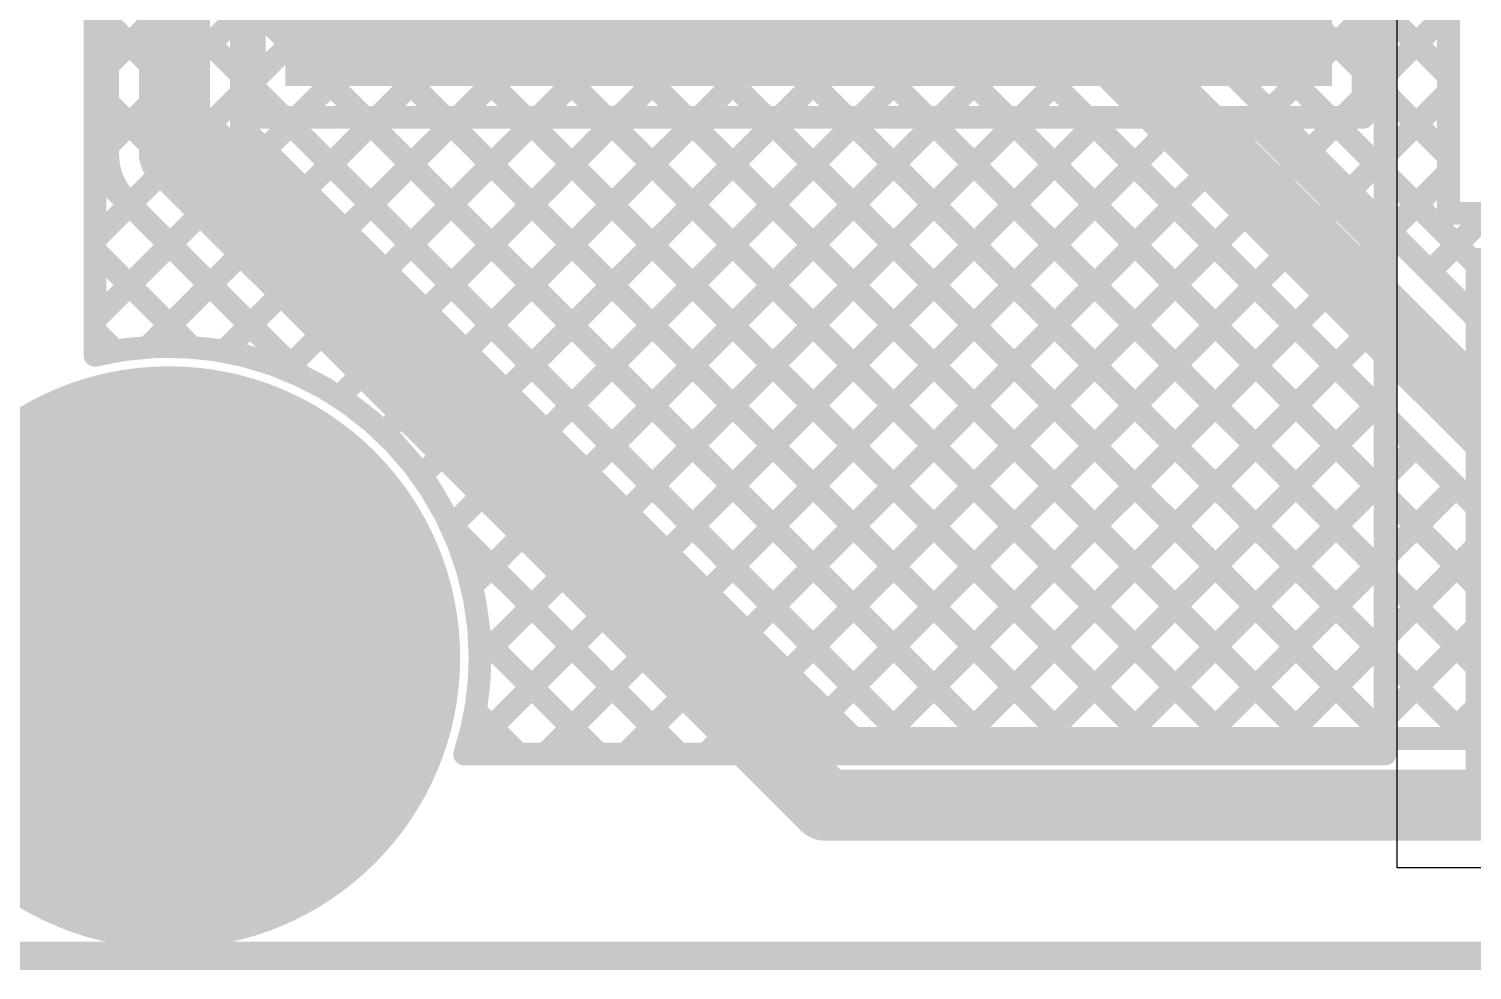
# Model space of a CAD drawing. Header units: millimetres. Extents: x -0.32 to 3.69, y -0.11 to 2.37.
# Drawn here: x -0.049 to 0.458, y -0.11 to 0.221 of the extents above; entities that cross this region are included whole.
import ezdxf

# ---------------------------------------------------------------- set-up
doc = ezdxf.new("R2010")
doc.units = ezdxf.units.MM
doc.header["$MEASUREMENT"] = 0
for name, color, linetype in [('BottomLayer', 5, 'Continuous'), ('BottomSolder', 6, 'Continuous'), ('Mechanical2', 216, 'Continuous'), ('MultiLayer', 9, 'Continuous'), ('PadHoleLayer', 156, 'Continuous'), ('TopLayer', 1, 'Continuous'), ('TopSolder', 216, 'Continuous')]:
    doc.layers.add(name, color=color, linetype=linetype)

msp = doc.modelspace()

# ---------------------------------------------------------------- hatches: boundary and pattern name
at = {"layer": 'BottomLayer'}
for points in [[(0.308, 0.201), (0.409, 0.201), (0.409, 0.636), (0.308, 0.636)], [(0.041, 0.201), (0.391, 0.201), (0.391, 0.338), (0.041, 0.338)], [(0.456, -0.062), (1.318, -0.062), (1.318, 0.144), (0.456, 0.144)]]:
    msp.add_hatch(color=5, dxfattribs=at).paths.add_polyline_path(points)
h = msp.add_hatch(color=5, dxfattribs=at)
edge = h.paths.add_edge_path()
edge.add_arc((0, 0), 0.09843, 0, 360)
at = {"layer": 'BottomSolder'}
h = msp.add_hatch(color=6, dxfattribs=at)
edge = h.paths.add_edge_path()
edge.add_arc((0, 0), 0.10243, 0, 360)
at = {"layer": 'MultiLayer'}
h = msp.add_hatch(color=9, dxfattribs=at)
edge = h.paths.add_edge_path()
edge.add_arc((0, 0), 0.09843, 0, 360)
at = {"layer": 'PadHoleLayer'}
h = msp.add_hatch(color=156, dxfattribs=at)
edge = h.paths.add_edge_path()
edge.add_arc((0, 0), 0.04921, 0, 360)
at = {"layer": 'TopLayer'}
h = msp.add_hatch(color=1, dxfattribs=at)
edge = h.paths.add_edge_path()
edge.add_arc((0, 0), 0.09843, 0, 360)
at = {"layer": 'TopSolder'}
h = msp.add_hatch(color=216, dxfattribs=at)
edge = h.paths.add_edge_path()
edge.add_arc((0, 0), 0.10243, 0, 360)

# ---------------------------------------------------------------- linework, layer by layer
at = {"layer": 'BottomLayer'}
for p, q in [((0.432, -0.074), (0.432, 0.544)), ((0.956, -0.074), (0.432, -0.074))]:
    msp.add_line(p, q, dxfattribs=at)
at = {"layer": 'BottomLayer', "const_width": 0.008}
for points in [[(-0.026, 0.10629), (-0.026, 1.06777)], [(0.42, 0.19), (0.42, 0.647)], [(0.42767, -0.034), (0.42767, 0.544)], [(0.03, 0.19), (0.03, 0.349)], [(-0.026, 0.20371), (0.03, 0.25971)], [(-0.026, 0.25634), (0.03, 0.20034)], [(-0.026, 0.17542), (0.03, 0.23142)], [(-0.026, 0.22805), (0.23605, -0.034)], [(0.42, 0.20632), (0.42767, 0.19865)], [(0.42, 0.19716), (0.42767, 0.20483)], [(-0.026, 0.14714), (0.03, 0.20314)], [(-0.026, 0.19977), (0.20777, -0.034)], [(-0.026, 0.11885), (0.04515, 0.19)], [(-0.00739, 0.10918), (0.07343, 0.19)], [(0.01941, 0.10769), (0.10172, 0.19)], [(0.03, 0.19), (0.297, 0.19)], [(0.04034, 0.19), (0.26434, -0.034)], [(0.04132, 0.10132), (0.13, 0.19)], [(0.05987, 0.09159), (0.15828, 0.19)], [(0.06862, 0.19), (0.29262, -0.034)], [(0.07564, 0.07907), (0.18657, 0.19)], [(0.07564, 0.07907), (0.18657, 0.19)], [(0.0888, 0.06394), (0.21485, 0.19)], [(0.09691, 0.19), (0.32091, -0.034)], [(0.09924, 0.0461), (0.24314, 0.19)], [(0.10402, -0.03397), (0.32799, 0.19)], [(0.10651, 0.02509), (0.27142, 0.19)], [(0.10942, -0.00028), (0.29971, 0.19)], [(0.12519, 0.19), (0.34919, -0.034)], [(0.13227, -0.034), (0.35627, 0.19)], [(0.15347, 0.19), (0.37747, -0.034)], [(0.16056, -0.034), (0.38456, 0.19)], [(0.18176, 0.19), (0.40576, -0.034)], [(0.18884, -0.034), (0.41284, 0.19)], [(0.21004, 0.19), (0.42767, -0.02763)], [(0.23833, 0.19), (0.42767, 0.00066)], [(0.26661, 0.19), (0.42767, 0.02894)], [(0.2949, 0.19), (0.42767, 0.05722)], [(0.297, 0.19), (0.402, 0.19)], [(0.297, 0.19), (0.402, 0.19)], [(0.32318, 0.19), (0.42767, 0.08551)], [(0.35146, 0.19), (0.42767, 0.11379)], [(0.37975, 0.19), (0.42767, 0.14208)], [(0.402, 0.19), (0.42, 0.19)], [(0.40803, 0.19), (0.42767, 0.17036)], [(0.21713, -0.034), (0.42767, 0.17654)], [(-0.026, 0.17148), (0.04637, 0.09912)], [(-0.026, 0.1432), (0.00807, 0.10913)], [(0.24541, -0.034), (0.42767, 0.14826)], [(0.2737, -0.034), (0.42767, 0.11997)], [(-0.026, 0.11492), (-0.01887, 0.10779)], [(0.30198, -0.034), (0.42767, 0.09169)], [(0.33026, -0.034), (0.42767, 0.06341)], [(0.09912, 0.04637), (0.17948, -0.034)], [(0.35855, -0.034), (0.42767, 0.03512)], [(0.10913, 0.00807), (0.1512, -0.034)], [(0.38683, -0.034), (0.42767, 0.00684)], [(0.10779, -0.01887), (0.12291, -0.034)], [(0.41512, -0.034), (0.42767, -0.02145)], [(0.10401, -0.034), (0.42767, -0.034)]]:
    msp.add_lwpolyline(points, dxfattribs=at)
at = {"layer": 'BottomLayer', "const_width": 0.004}
for points in [[(0.418, 0.20632, 1), (0.422, 0.20632, 1)], [(0.42567, 0.20483, 1), (0.42967, 0.20483, 1)], [(-0.028, 0.20371, 1), (-0.024, 0.20371, 1)], [(-0.028, 0.19977, 1), (-0.024, 0.19977, 1)], [(0.028, 0.20314, 1), (0.032, 0.20314, 1)], [(0.028, 0.20034, 1), (0.032, 0.20034, 1)], [(0.418, 0.19716, 1), (0.422, 0.19716, 1)], [(0.42567, 0.19865, 1), (0.42967, 0.19865, 1)], [(0.028, 0.19, 1), (0.032, 0.19, 1)], [(0.028, 0.19, 1), (0.032, 0.19, 1)], [(0.03834, 0.19, 1), (0.04234, 0.19, 1)], [(0.04315, 0.19, 1), (0.04715, 0.19, 1)], [(0.06662, 0.19, 1), (0.07062, 0.19, 1)], [(0.07143, 0.19, 1), (0.07543, 0.19, 1)], [(0.09491, 0.19, 1), (0.09891, 0.19, 1)], [(0.09972, 0.19, 1), (0.10372, 0.19, 1)], [(0.12319, 0.19, 1), (0.12719, 0.19, 1)], [(0.128, 0.19, 1), (0.132, 0.19, 1)], [(0.15147, 0.19, 1), (0.15547, 0.19, 1)], [(0.15628, 0.19, 1), (0.16028, 0.19, 1)], [(0.17976, 0.19, 1), (0.18376, 0.19, 1)], [(0.18457, 0.19, 1), (0.18857, 0.19, 1)], [(0.18457, 0.19, 1), (0.18857, 0.19, 1)], [(0.20804, 0.19, 1), (0.21204, 0.19, 1)], [(0.21285, 0.19, 1), (0.21685, 0.19, 1)], [(0.23633, 0.19, 1), (0.24033, 0.19, 1)], [(0.24114, 0.19, 1), (0.24514, 0.19, 1)], [(0.26461, 0.19, 1), (0.26861, 0.19, 1)], [(0.26942, 0.19, 1), (0.27342, 0.19, 1)], [(0.2929, 0.19, 1), (0.2969, 0.19, 1)], [(0.295, 0.19, 1), (0.299, 0.19, 1)], [(0.295, 0.19, 1), (0.299, 0.19, 1)], [(0.295, 0.19, 1), (0.299, 0.19, 1)], [(0.29771, 0.19, 1), (0.30171, 0.19, 1)], [(0.32118, 0.19, 1), (0.32518, 0.19, 1)], [(0.32599, 0.19, 1), (0.32999, 0.19, 1)], [(0.34946, 0.19, 1), (0.35346, 0.19, 1)], [(0.35427, 0.19, 1), (0.35827, 0.19, 1)], [(0.37775, 0.19, 1), (0.38175, 0.19, 1)], [(0.38256, 0.19, 1), (0.38656, 0.19, 1)], [(0.4, 0.19, 1), (0.404, 0.19, 1)], [(0.4, 0.19, 1), (0.404, 0.19, 1)], [(0.4, 0.19, 1), (0.404, 0.19, 1)], [(0.40603, 0.19, 1), (0.41003, 0.19, 1)], [(0.41084, 0.19, 1), (0.41484, 0.19, 1)], [(0.418, 0.19, 1), (0.422, 0.19, 1)], [(0.418, 0.19, 1), (0.422, 0.19, 1)], [(-0.028, 0.17542, 1), (-0.024, 0.17542, 1)], [(0.42567, 0.17654, 1), (0.42967, 0.17654, 1)], [(-0.028, 0.17148, 1), (-0.024, 0.17148, 1)], [(0.42567, 0.17036, 1), (0.42967, 0.17036, 1)], [(-0.028, 0.14714, 1), (-0.024, 0.14714, 1)], [(-0.028, 0.1432, 1), (-0.024, 0.1432, 1)], [(0.42567, 0.14826, 1), (0.42967, 0.14826, 1)], [(0.42567, 0.14208, 1), (0.42967, 0.14208, 1)], [(-0.028, 0.11885, 1), (-0.024, 0.11885, 1)], [(0.42567, 0.11997, 1), (0.42967, 0.11997, 1)], [(-0.028, 0.11492, 1), (-0.024, 0.11492, 1)], [(0.42567, 0.11379, 1), (0.42967, 0.11379, 1)], [(-0.02087, 0.10779, 1), (-0.01687, 0.10779, 1)], [(-0.00939, 0.10918, 1), (-0.00539, 0.10918, 1)], [(0.00607, 0.10913, 1), (0.01007, 0.10913, 1)], [(0.01741, 0.10769, 1), (0.02141, 0.10769, 1)], [(-0.028, 0.10629, 1), (-0.024, 0.10629, 1)], [(-0.028, 0.10629, 1), (-0.024, 0.10629, 1)], [(0.03932, 0.10132, 1), (0.04332, 0.10132, 1)], [(0.04437, 0.09912, 1), (0.04837, 0.09912, 1)], [(0.05788, 0.09159, 1), (0.06187, 0.09159, 1)], [(0.42567, 0.09169, 1), (0.42967, 0.09169, 1)], [(0.42567, 0.08551, 1), (0.42967, 0.08551, 1)], [(0.07364, 0.07907, 1), (0.07764, 0.07907, 1)], [(0.07364, 0.07907, 1), (0.07764, 0.07907, 1)], [(0.0868, 0.06394, 1), (0.0908, 0.06394, 1)], [(0.42567, 0.06341, 1), (0.42967, 0.06341, 1)], [(0.42567, 0.05722, 1), (0.42967, 0.05722, 1)], [(0.09712, 0.04637, 1), (0.10112, 0.04637, 1)], [(0.09724, 0.0461, 1), (0.10124, 0.0461, 1)], [(0.42567, 0.03512, 1), (0.42967, 0.03512, 1)], [(0.42567, 0.02894, 1), (0.42967, 0.02894, 1)], [(0.10451, 0.02509, 1), (0.10851, 0.02509, 1)], [(0.10713, 0.00807, 1), (0.11113, 0.00807, 1)], [(0.42567, 0.00684, 1), (0.42967, 0.00684, 1)], [(0.10742, -0.00028, 1), (0.11142, -0.00028, 1)], [(0.10743, 0, 1), (0.11143, 0, 1)], [(0.10743, 0, 1), (0.11143, 0, 1)], [(0.42567, 0.00066, 1), (0.42967, 0.00066, 1)], [(0.10579, -0.01887, 1), (0.10979, -0.01887, 1)], [(0.42567, -0.02145, 1), (0.42967, -0.02145, 1)], [(0.42567, -0.02763, 1), (0.42967, -0.02763, 1)], [(0.10201, -0.034, 1), (0.10601, -0.034, 1)], [(0.10201, -0.034, 1), (0.10601, -0.034, 1)], [(0.10202, -0.03397, 1), (0.10602, -0.03397, 1)], [(0.12091, -0.034, 1), (0.12491, -0.034, 1)], [(0.13027, -0.034, 1), (0.13427, -0.034, 1)], [(0.1492, -0.034, 1), (0.1532, -0.034, 1)], [(0.15856, -0.034, 1), (0.16256, -0.034, 1)], [(0.17748, -0.034, 1), (0.18148, -0.034, 1)], [(0.18684, -0.034, 1), (0.19084, -0.034, 1)], [(0.20577, -0.034, 1), (0.20977, -0.034, 1)], [(0.21513, -0.034, 1), (0.21913, -0.034, 1)], [(0.23405, -0.034, 1), (0.23805, -0.034, 1)], [(0.24341, -0.034, 1), (0.24741, -0.034, 1)], [(0.26234, -0.034, 1), (0.26634, -0.034, 1)], [(0.2717, -0.034, 1), (0.2757, -0.034, 1)], [(0.29062, -0.034, 1), (0.29462, -0.034, 1)], [(0.29998, -0.034, 1), (0.30398, -0.034, 1)], [(0.31891, -0.034, 1), (0.32291, -0.034, 1)], [(0.32826, -0.034, 1), (0.33226, -0.034, 1)], [(0.34719, -0.034, 1), (0.35119, -0.034, 1)], [(0.35655, -0.034, 1), (0.36055, -0.034, 1)], [(0.37547, -0.034, 1), (0.37947, -0.034, 1)], [(0.38483, -0.034, 1), (0.38883, -0.034, 1)], [(0.40376, -0.034, 1), (0.40776, -0.034, 1)], [(0.41312, -0.034, 1), (0.41712, -0.034, 1)], [(0.42567, -0.034, 1), (0.42967, -0.034, 1)], [(0.42567, -0.034, 1), (0.42967, -0.034, 1)]]:
    msp.add_lwpolyline(points, format="xyb", close=True, dxfattribs=at)
at = {"layer": 'BottomLayer', "const_width": 0.008}
for points in [[(-0.026, 0.10629, -0.486357), (0.10943, 0)], [(0.10943, 0, -0.079151), (0.10401, -0.034)]]:
    msp.add_lwpolyline(points, format="xyb", dxfattribs=at)
at = {"layer": 'Mechanical2', "const_width": 0.01}
msp.add_lwpolyline([(-0.1, -0.105), (3.325, -0.105)], dxfattribs=at)
at = {"layer": 'TopLayer'}
for points, const_width in [([(-0.026, 0.10629), (-0.026, 0.909)], 0.008), ([(0.2185, 0.4361), (0.45, 0.2046)], 0.008), ([(0.2185, 0.40782), (0.45, 0.17632)], 0.008), ([(0.002, 0.177), (0.002, 0.375)], 0.025), ([(0.2185, 0.37953), (0.52553, 0.0725)], 0.008), ([(-0.0215, 0.177), (-0.0215, 0.375)], 0.008), ([(0.0255, 0.18673), (0.0255, 0.36527)], 0.008), ([(0.195, 0.351), (0.497, 0.049)], 0.025), ([(0.2185, 0.36073), (0.50673, 0.0725)], 0.008), ([(0.04179, 0.21479), (0.04179, 0.33521)], 0.008), ([(0.16221, 0.21479), (0.16221, 0.33521)], 0.008), ([(0.1784, 0.33437), (0.48037, 0.0324)], 0.008), ([(0.16221, 0.32268), (0.5134, -0.0285)], 0.008), ([(0.35861, 0.22062), (0.449, 0.31101)], 0.008), ([(0.45, 0.15627), (0.45, 0.30252)], 0.008), ([(0.16221, 0.2944), (0.48511, -0.0285)], 0.008), ([(0.16221, 0.22221), (0.22638, 0.28638)], 0.008), ([(0.37275, 0.20648), (0.45, 0.28373)], 0.008), ([(0.09026, 0.12197), (0.24053, 0.27224)], 0.008), ([(0.16221, 0.26611), (0.45683, -0.0285)], 0.008), ([(0.1044, 0.10783), (0.25467, 0.2581)], 0.008), ([(0.1044, 0.10783), (0.25467, 0.2581)], 0.008), ([(0.3869, 0.19234), (0.45, 0.25544)], 0.008), ([(0.11854, 0.09369), (0.26881, 0.24396)], 0.008), ([(0.16221, 0.23783), (0.42854, -0.0285)], 0.008), ([(0.0255, 0.23312), (0.04179, 0.21683)], 0.008), ([(0.13269, 0.07955), (0.28295, 0.22981)], 0.008), ([(-0.026, 0.22805), (-0.0215, 0.22355)], 0.008), ([(0.40104, 0.1782), (0.45, 0.22716)], 0.008), ([(0.0255, 0.19864), (0.04179, 0.21492)], 0.008), ([(0.03369, 0.17854), (0.06993, 0.21479)], 0.008), ([(0.04179, 0.21479), (0.16221, 0.21479)], 0.008), ([(0.04383, 0.21479), (0.28712, -0.0285)], 0.008), ([(0.04783, 0.1644), (0.09822, 0.21479)], 0.008), ([(0.06197, 0.15026), (0.1265, 0.21479)], 0.008), ([(0.07212, 0.21479), (0.31541, -0.0285)], 0.008), ([(0.07612, 0.13612), (0.15479, 0.21479)], 0.008), ([(0.1004, 0.21479), (0.34369, -0.0285)], 0.008), ([(0.12869, 0.21479), (0.37197, -0.0285)], 0.008), ([(0.14683, 0.06541), (0.29709, 0.21567)], 0.008), ([(0.15697, 0.21479), (0.40026, -0.0285)], 0.008), ([(-0.026, 0.20371), (-0.0215, 0.20821)], 0.008), ([(0.0255, 0.20484), (0.25884, -0.0285)], 0.008), ([(-0.026, 0.19977), (-0.0215, 0.19527)], 0.008), ([(0.16097, 0.05126), (0.31124, 0.20153)], 0.008), ([(0.41518, 0.16405), (0.45, 0.19887)], 0.008), ([(0.002, 0.177), (0.231, -0.052)], 0.025), ([(0.0255, 0.18673), (0.24073, -0.0285)], 0.008), ([(0.17511, 0.03712), (0.32538, 0.18739)], 0.008), ([(-0.026, 0.17542), (-0.0215, 0.17992)], 0.008), ([(-0.026, 0.17148), (0.04637, 0.09912)], 0.008), ([(0.18925, 0.02298), (0.33952, 0.17325)], 0.008), ([(0.42932, 0.14991), (0.45, 0.17059)], 0.008), ([(-0.026, 0.14714), (-0.01369, 0.15945)], 0.008), ([(-0.0146, 0.16037), (0.0469, 0.09886)], 0.008), ([(0.2034, 0.00884), (0.35366, 0.1591)], 0.008), ([(0.44346, 0.13577), (0.46397, 0.15627)], 0.008), ([(0.45, 0.15627), (0.58045, 0.15627)], 0.008), ([(0.45761, 0.12163), (0.49225, 0.15627)], 0.008), ([(-0.026, 0.11885), (0.00046, 0.14531)], 0.008), ([(-0.026, 0.1432), (0.00807, 0.10913)], 0.008), ([(0.21754, -0.0053), (0.3678, 0.14496)], 0.008), ([(-0.00739, 0.10918), (0.0146, 0.13117)], 0.008), ([(0.23168, -0.01945), (0.38195, 0.13082)], 0.008), ([(-0.026, 0.11492), (-0.01887, 0.10779)], 0.008), ([(0.01941, 0.10769), (0.02874, 0.11703)], 0.008), ([(0.25091, -0.0285), (0.39609, 0.11668)], 0.008), ([(0.2792, -0.0285), (0.41023, 0.10254)], 0.008), ([(0.30748, -0.0285), (0.42437, 0.08839)], 0.008), ([(0.33576, -0.0285), (0.43852, 0.07425)], 0.008), ([(0.36405, -0.0285), (0.45266, 0.06011)], 0.008), ([(0.39233, -0.0285), (0.4668, 0.04597)], 0.008), ([(0.42062, -0.0285), (0.48095, 0.03183)], 0.008), ([(0.4489, -0.0285), (0.5029, 0.0255)], 0.008), ([(0.24073, -0.0285), (0.856, -0.0285)], 0.008), ([(0.231, -0.052), (1.0255, -0.052)], 0.025)]:
    msp.add_lwpolyline(points, dxfattribs=dict(at, const_width=const_width))
for points, const_width in [([(-0.0235, 0.22355, 1), (-0.0195, 0.22355, 1)], 0.004), ([(0.16021, 0.22221, 1), (0.16421, 0.22221, 1)], 0.004), ([(0.35661, 0.22062, 1), (0.36061, 0.22062, 1)], 0.004), ([(0.03979, 0.21683, 1), (0.04379, 0.21683, 1)], 0.004), ([(0.03979, 0.21492, 1), (0.04379, 0.21492, 1)], 0.004), ([(0.03979, 0.21479, 1), (0.04379, 0.21479, 1)], 0.004), ([(0.03979, 0.21479, 1), (0.04379, 0.21479, 1)], 0.004), ([(0.04183, 0.21479, 1), (0.04583, 0.21479, 1)], 0.004), ([(0.06793, 0.21479, 1), (0.07193, 0.21479, 1)], 0.004), ([(0.07012, 0.21479, 1), (0.07412, 0.21479, 1)], 0.004), ([(0.09622, 0.21479, 1), (0.10022, 0.21479, 1)], 0.004), ([(0.0984, 0.21479, 1), (0.1024, 0.21479, 1)], 0.004), ([(0.1245, 0.21479, 1), (0.1285, 0.21479, 1)], 0.004), ([(0.12669, 0.21479, 1), (0.13069, 0.21479, 1)], 0.004), ([(0.15279, 0.21479, 1), (0.15679, 0.21479, 1)], 0.004), ([(0.15497, 0.21479, 1), (0.15897, 0.21479, 1)], 0.004), ([(0.16021, 0.21479, 1), (0.16421, 0.21479, 1)], 0.004), ([(0.16021, 0.21479, 1), (0.16421, 0.21479, 1)], 0.004), ([(0.29509, 0.21567, 1), (0.29909, 0.21567, 1)], 0.004), ([(-0.0235, 0.20821, 1), (-0.0195, 0.20821, 1)], 0.004), ([(0.0235, 0.20484, 1), (0.0275, 0.20484, 1)], 0.004), ([(0.37075, 0.20648, 1), (0.37475, 0.20648, 1)], 0.004), ([(0.448, 0.2046, 1), (0.452, 0.2046, 1)], 0.004), ([(-0.028, 0.20371, 1), (-0.024, 0.20371, 1)], 0.004), ([(-0.028, 0.19977, 1), (-0.024, 0.19977, 1)], 0.004), ([(0.30924, 0.20153, 1), (0.31324, 0.20153, 1)], 0.004), ([(-0.0235, 0.19527, 1), (-0.0195, 0.19527, 1)], 0.004), ([(0.0235, 0.19864, 1), (0.0275, 0.19864, 1)], 0.004), ([(0.448, 0.19887, 1), (0.452, 0.19887, 1)], 0.004), ([(0.3849, 0.19234, 1), (0.3889, 0.19234, 1)], 0.004), ([(-0.00425, 0.177, 1), (0.00825, 0.177, 1)], 0.0125), ([(-0.00425, 0.177, 1), (0.00825, 0.177, 1)], 0.0125), ([(0.0235, 0.18673, 1), (0.0275, 0.18673, 1)], 0.004), ([(0.0235, 0.18673, 1), (0.0275, 0.18673, 1)], 0.004), ([(0.32338, 0.18739, 1), (0.32738, 0.18739, 1)], 0.004), ([(-0.0235, 0.17992, 1), (-0.0195, 0.17992, 1)], 0.004), ([(-0.028, 0.17542, 1), (-0.024, 0.17542, 1)], 0.004), ([(-0.0235, 0.177, 1), (-0.0195, 0.177, 1)], 0.004), ([(-0.0235, 0.177, 1), (-0.0195, 0.177, 1)], 0.004), ([(-0.0235, 0.177, 1), (-0.0195, 0.177, 1)], 0.004), ([(0.03169, 0.17854, 1), (0.03569, 0.17854, 1)], 0.004), ([(0.39904, 0.1782, 1), (0.40304, 0.1782, 1)], 0.004), ([(0.448, 0.17632, 1), (0.452, 0.17632, 1)], 0.004), ([(-0.028, 0.17148, 1), (-0.024, 0.17148, 1)], 0.004), ([(0.33752, 0.17325, 1), (0.34152, 0.17325, 1)], 0.004), ([(0.448, 0.17059, 1), (0.452, 0.17059, 1)], 0.004), ([(0.04583, 0.1644, 1), (0.04983, 0.1644, 1)], 0.004), ([(0.41318, 0.16405, 1), (0.41718, 0.16405, 1)], 0.004), ([(-0.01662, 0.16038, 1), (-0.01262, 0.16038, 1)], 0.004), ([(-0.0166, 0.16037, 1), (-0.0126, 0.16037, 1)], 0.004), ([(-0.0166, 0.16037, 1), (-0.0126, 0.16037, 1)], 0.004), ([(-0.01569, 0.15945, 1), (-0.01169, 0.15945, 1)], 0.004), ([(0.35166, 0.1591, 1), (0.35566, 0.1591, 1)], 0.004), ([(0.448, 0.15627, 1), (0.452, 0.15627, 1)], 0.004), ([(0.448, 0.15627, 1), (0.452, 0.15627, 1)], 0.004), ([(0.05997, 0.15026, 1), (0.06397, 0.15026, 1)], 0.004), ([(0.42732, 0.14991, 1), (0.43132, 0.14991, 1)], 0.004), ([(-0.028, 0.14714, 1), (-0.024, 0.14714, 1)], 0.004), ([(-0.028, 0.1432, 1), (-0.024, 0.1432, 1)], 0.004), ([(-0.00154, 0.14531, 1), (0.00246, 0.14531, 1)], 0.004), ([(0.3658, 0.14496, 1), (0.3698, 0.14496, 1)], 0.004), ([(0.07412, 0.13612, 1), (0.07812, 0.13612, 1)], 0.004), ([(0.44146, 0.13577, 1), (0.44546, 0.13577, 1)], 0.004), ([(0.0126, 0.13117, 1), (0.0166, 0.13117, 1)], 0.004), ([(0.37995, 0.13082, 1), (0.38395, 0.13082, 1)], 0.004), ([(-0.028, 0.11885, 1), (-0.024, 0.11885, 1)], 0.004), ([(0.08826, 0.12197, 1), (0.09226, 0.12197, 1)], 0.004), ([(0.45561, 0.12163, 1), (0.45961, 0.12163, 1)], 0.004), ([(-0.028, 0.11492, 1), (-0.024, 0.11492, 1)], 0.004), ([(0.02674, 0.11703, 1), (0.03074, 0.11703, 1)], 0.004), ([(0.39409, 0.11668, 1), (0.39809, 0.11668, 1)], 0.004), ([(-0.02087, 0.10779, 1), (-0.01687, 0.10779, 1)], 0.004), ([(-0.00939, 0.10918, 1), (-0.00539, 0.10918, 1)], 0.004), ([(0.00607, 0.10913, 1), (0.01007, 0.10913, 1)], 0.004), ([(0.01741, 0.10769, 1), (0.02141, 0.10769, 1)], 0.004), ([(0.1024, 0.10783, 1), (0.1064, 0.10783, 1)], 0.004), ([(0.1024, 0.10783, 1), (0.1064, 0.10783, 1)], 0.004), ([(-0.028, 0.10629, 1), (-0.024, 0.10629, 1)], 0.004), ([(-0.028, 0.10629, 1), (-0.024, 0.10629, 1)], 0.004), ([(0.04437, 0.09912, 1), (0.04837, 0.09912, 1)], 0.004), ([(0.0449, 0.09886, 1), (0.0489, 0.09886, 1)], 0.004), ([(0.0449, 0.09886, 1), (0.0489, 0.09886, 1)], 0.004), ([(0.40823, 0.10254, 1), (0.41223, 0.10254, 1)], 0.004), ([(0.11654, 0.09369, 1), (0.12054, 0.09369, 1)], 0.004), ([(0.42237, 0.08839, 1), (0.42637, 0.08839, 1)], 0.004), ([(0.13069, 0.07955, 1), (0.13469, 0.07955, 1)], 0.004), ([(0.43652, 0.07425, 1), (0.44052, 0.07425, 1)], 0.004), ([(0.14483, 0.06541, 1), (0.14883, 0.06541, 1)], 0.004), ([(0.45066, 0.06011, 1), (0.45466, 0.06011, 1)], 0.004), ([(0.15897, 0.05126, 1), (0.16297, 0.05126, 1)], 0.004), ([(0.17311, 0.03712, 1), (0.17711, 0.03712, 1)], 0.004), ([(0.18725, 0.02298, 1), (0.19125, 0.02298, 1)], 0.004), ([(0.2014, 0.00884, 1), (0.2054, 0.00884, 1)], 0.004), ([(0.21554, -0.0053, 1), (0.21954, -0.0053, 1)], 0.004), ([(0.22968, -0.01945, 1), (0.23368, -0.01945, 1)], 0.004), ([(0.23873, -0.0285, 1), (0.24273, -0.0285, 1)], 0.004), ([(0.23873, -0.0285, 1), (0.24273, -0.0285, 1)], 0.004), ([(0.24891, -0.0285, 1), (0.25291, -0.0285, 1)], 0.004), ([(0.25684, -0.0285, 1), (0.26084, -0.0285, 1)], 0.004), ([(0.2772, -0.0285, 1), (0.2812, -0.0285, 1)], 0.004), ([(0.28512, -0.0285, 1), (0.28912, -0.0285, 1)], 0.004), ([(0.30548, -0.0285, 1), (0.30948, -0.0285, 1)], 0.004), ([(0.31341, -0.0285, 1), (0.31741, -0.0285, 1)], 0.004), ([(0.33376, -0.0285, 1), (0.33776, -0.0285, 1)], 0.004), ([(0.34169, -0.0285, 1), (0.34569, -0.0285, 1)], 0.004), ([(0.36205, -0.0285, 1), (0.36605, -0.0285, 1)], 0.004), ([(0.36997, -0.0285, 1), (0.37397, -0.0285, 1)], 0.004), ([(0.39033, -0.0285, 1), (0.39433, -0.0285, 1)], 0.004), ([(0.39826, -0.0285, 1), (0.40226, -0.0285, 1)], 0.004), ([(0.41862, -0.0285, 1), (0.42262, -0.0285, 1)], 0.004), ([(0.42654, -0.0285, 1), (0.43054, -0.0285, 1)], 0.004), ([(0.4469, -0.0285, 1), (0.4509, -0.0285, 1)], 0.004), ([(0.45483, -0.0285, 1), (0.45883, -0.0285, 1)], 0.004), ([(0.22475, -0.052, 1), (0.23725, -0.052, 1)], 0.0125), ([(0.22475, -0.052, 1), (0.23725, -0.052, 1)], 0.0125)]:
    msp.add_lwpolyline(points, format="xyb", close=True, dxfattribs=dict(at, const_width=const_width))
at = {"layer": 'TopLayer', "const_width": 0.008}
for points in [[(-0.0146, 0.16037, -0.199188), (-0.0215, 0.177)], [(-0.01462, 0.16038, -0.198912), (-0.0215, 0.177)], [(-0.026, 0.10629, -0.172395), (0.0469, 0.09886)]]:
    msp.add_lwpolyline(points, format="xyb", dxfattribs=at)

doc.saveas('drawing.dxf')
